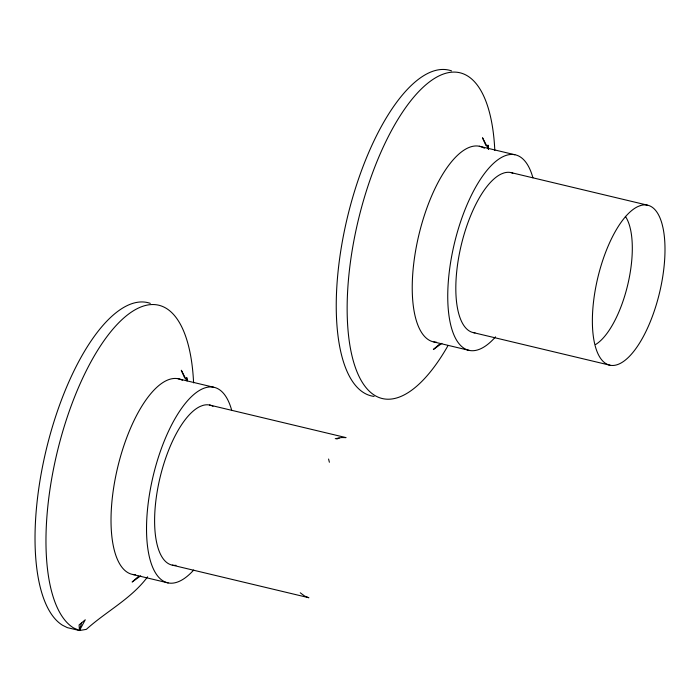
<?xml version="1.0" encoding="UTF-8"?>
<svg xmlns="http://www.w3.org/2000/svg" width="700" height="700" viewBox="0 0 700 700"><rect width="100%" height="100%" fill="white"/><g stroke="black" fill="none" stroke-linecap="round" stroke-linejoin="round"><path stroke-width="1.05" d="M147.63 576.8C131.285 598.806 106.304 611.31 86.336 629.361L79.476 630.534L81.594 622.878L85.26 619.798L79.476 630.534L73.553 627.909A167.449 64.706 -76.6 0 1 85.05 373.214A167.449 64.706 -76.6 0 1 193.594 382.874M138.722 576.214L132.134 582.015L140.7 575.829M439.206 344.418L433.344 349.519L441.919 343.341M81.594 622.878L79.091 624.925L79.476 630.534M336.744 439.031L339.168 438.095M335.239 438.69L341.539 437.544L346.062 437.614L209.501 405.02M479.316 146.256L514.841 154.735M510.711 172.524L647.281 205.117M473.532 332.649L610.094 365.243M433.877 341.959L469.403 350.446M178.106 378.752L213.631 387.231M172.314 565.145L308.884 597.739L304.719 596.111L300.265 592.795M132.659 574.455L168.184 582.934M78.243 630.236L67.314 627.629L62.624 625.301A167.449 64.706 -76.6 0 1 49.42 437.229A167.449 64.706 -76.6 0 1 150.325 303.38M488.425 149.179L482.519 137.76L485.957 145.521M186.716 380.721L181.3 370.248L184.739 378.017M328.589 459.034L329.376 462.254M488.39 148.278L487.961 145.084L488.504 149.258M447.869 345.852A167.449 64.706 -76.6 0 1 349.93 345.572A167.449 64.706 -76.6 0 1 407.767 104.711A167.449 64.706 -76.6 0 1 494.804 150.377M495.539 336.849A100.468 38.824 -76.6 0 1 448.508 311.789A100.468 38.824 -76.6 0 1 479.185 181.248A100.468 38.824 -76.6 0 1 532.919 177.809M374.106 396.41A167.449 64.706 -76.6 0 1 347.174 218.312A167.449 64.706 -76.6 0 1 451.544 70.892M436.59 342.248A100.468 38.824 -76.6 0 1 419.283 233.231A100.468 38.824 -76.6 0 1 484.4 148.242M625.345 216.352A70.026 27.064 -76.6 0 1 629.808 226.546L630.586 229.757A70.026 27.064 -76.6 0 1 595.586 344.531M475.002 332.85A82.197 31.762 -76.6 0 1 458.325 259.543A82.197 31.762 -76.6 0 1 501.392 173.941L503.825 173.005A82.197 31.762 -76.6 0 1 512.846 173.145M193.699 570.036A100.468 38.824 -76.6 0 1 147.219 543.559A100.468 38.824 -76.6 0 1 178.168 413.429A100.468 38.824 -76.6 0 1 231.7 410.305M135.371 574.744A100.468 38.824 -76.6 0 1 117.793 466.865A100.468 38.824 -76.6 0 1 182.376 380.275M212.992 406.271A82.197 31.762 -76.6 0 0 202.606 405.501L200.183 406.438A82.197 31.762 -76.6 0 0 156.669 494.83A82.197 31.762 -76.6 0 0 176.067 565.311M640.386 205.599L637.962 206.535A82.197 31.762 -76.6 0 0 592.436 316.514A82.197 31.762 -76.6 0 0 633.666 351.505A82.197 31.762 -76.6 0 0 662.979 227.771L662.069 224A82.197 31.762 -76.6 0 0 640.386 205.599M187.171 380.765L186.742 377.58L187.154 380.704"/></g></svg>
